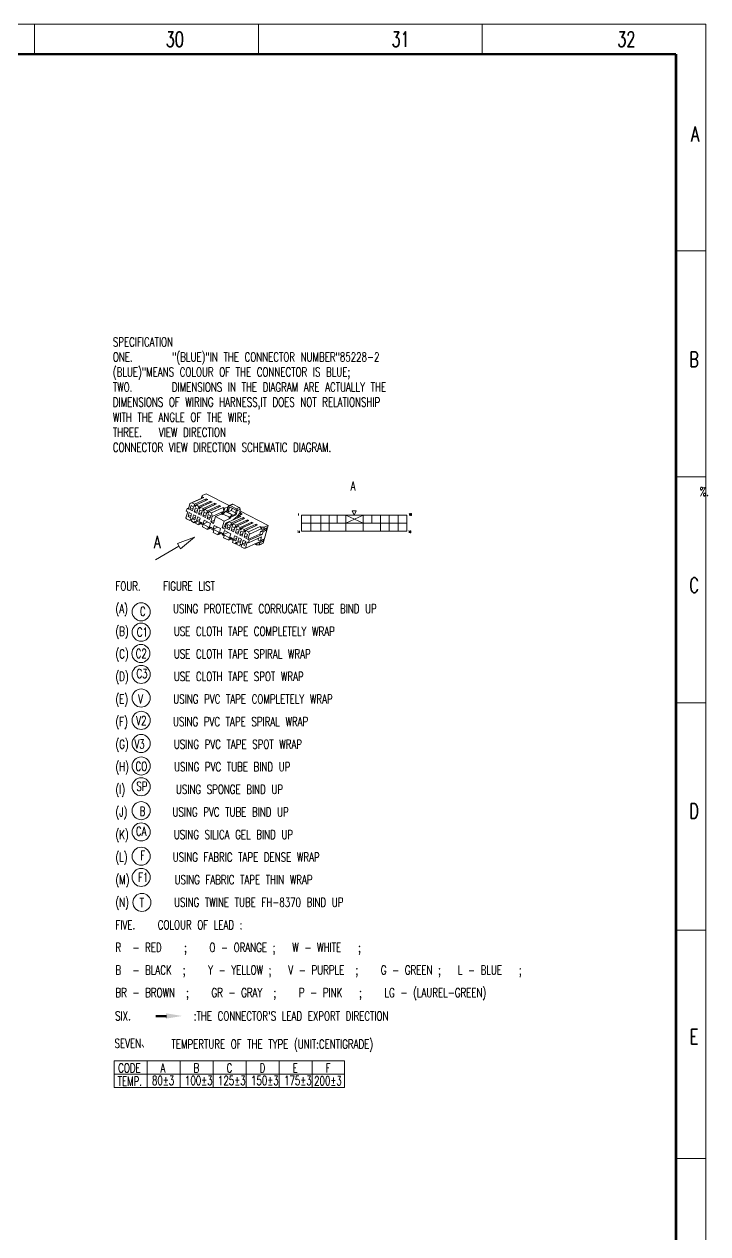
# Model space of a CAD drawing. Header units: millimetres. Extents: x 4015 to 6393, y -1653 to -728.
# Drawn here: x 6166.3 to 6393.4, y -1214 to -812.2 of the extents above; entities that cross this region are included whole.
import ezdxf

# ---------------------------------------------------------------- set-up
doc = ezdxf.new("R2010")
doc.units = ezdxf.units.MM
doc.layers.get('0').update_dxf_attribs({"lineweight": 18})
doc.layers.add('0Filament', color=7, linetype='Continuous', lineweight=20)
doc.layers.add('2FRAM', color=2, linetype='Continuous', lineweight=18, true_color=0xffff00)
doc.styles.add('HZ', font='txt.shx', dxfattribs={"width": 0.7, "bigfont": 'hztxt.shx'})

msp = doc.modelspace()

# ---------------------------------------------------------------- hatches: boundary and pattern name
at = {"layer": '0Filament'}
for points in [[(6213.45, -1140.78), (6218.85, -1141.68), (6213.45, -1142.58)], [(6213.45, -1141.34), (6210.04, -1141.34), (6210.04, -1142.11), (6213.45, -1142.11)]]:
    msp.add_hatch(color=256, dxfattribs=at).paths.add_polyline_path(points, flags=0)

# ---------------------------------------------------------------- linework, layer by layer
for p, q in [((5203.75, -812.23), (6392.75, -812.23)), ((6169.81, -812.23), (6169.81, -822.23)), ((6244.12, -812.23), (6244.12, -822.23)), ((6318.43, -812.23), (6318.43, -822.23)), ((6392.75, -812.23), (6392.75, -1653.23)), ((6382.73, -887.46), (6392.71, -887.46)), ((6382.76, -962.6), (6392.66, -962.6)), ((6382.76, -1037.63), (6392.66, -1037.63)), ((6382.76, -1113.15), (6392.66, -1113.15)), ((6382.76, -1188.99), (6392.66, -1188.99))]:
    msp.add_line(p, q)
at = {"layer": '0Filament', "ltscale": 0.071605}
for p, q in [((6226.74, -968.18), (6225.44, -968.77)), ((6247.4, -978.73), (6246.09, -979.32)), ((6245.74, -984.61), (6244.44, -985.2))]:
    msp.add_line(p, q, dxfattribs=at)
at = {"layer": '0Filament', "ltscale": 0.43274}
for p, q in [((6226.74, -968.18), (6234.45, -972.12)), ((6258.44, -980.61), (6258.44, -975.27)), ((6258.44, -975.27), (6293.41, -975.27)), ((6261.59, -980.61), (6261.59, -975.27)), ((6264.87, -980.61), (6264.87, -975.27)), ((6267.69, -980.61), (6267.69, -975.27)), ((6270.27, -977.94), (6270.27, -975.27)), ((6273.16, -980.61), (6273.16, -975.27)), ((6278.94, -977.94), (6273.16, -975.27)), ((6273.16, -977.94), (6278.94, -975.27)), ((6275.23, -973.89), (6276.61, -973.89)), ((6275.23, -973.89), (6275.92, -975.27)), ((6275.92, -975.27), (6276.61, -973.89)), ((6278.94, -980.61), (6278.94, -975.27)), ((6281.84, -977.94), (6281.84, -975.27)), ((6284.73, -980.61), (6284.73, -975.27)), ((6287.62, -980.61), (6287.62, -975.27)), ((6290.51, -980.61), (6290.51, -975.27)), ((6293.41, -980.61), (6293.41, -975.27)), ((6258.44, -977.94), (6293.41, -977.94)), ((6258.44, -980.61), (6293.41, -980.61))]:
    msp.add_line(p, q, dxfattribs=at)
at = {"layer": '0Filament', "ltscale": 0.09573}
msp.add_line((6220.89, -973.34), (6221.41, -971.49), dxfattribs=at)
at = {"layer": '0Filament', "ltscale": 0.214814}
for p, q in [((6221.41, -971.49), (6225.32, -969.72)), ((6222.05, -971.22), (6225.96, -969.44)), ((6228.12, -971.15), (6224.2, -972.92)), ((6229.69, -971.35), (6225.78, -973.12)), ((6230.18, -971.6), (6226.27, -973.37)), ((6228.54, -974.53), (6232.45, -972.76)), ((6234.33, -977.49), (6238.25, -975.72)), ((6240.36, -977.4), (6236.45, -979.18)), ((6240.51, -976.87), (6236.6, -978.65)), ((6241, -977.12), (6237.09, -978.9)), ((6241.94, -977.6), (6238.03, -979.38)), ((6240.83, -980.81), (6244.74, -979.03)), ((6239.84, -986.28), (6243.76, -984.5))]:
    msp.add_line(p, q, dxfattribs=at)
at = {"layer": '0Filament', "ltscale": 0.034777}
for p, q in [((6221.41, -971.49), (6222.05, -971.22)), ((6225.32, -969.72), (6225.96, -969.44))]:
    msp.add_line(p, q, dxfattribs=at)
at = {"layer": '0Filament', "ltscale": 0.068379}
for p, q in [((6221.78, -972.16), (6221.41, -973.48)), ((6221.14, -974.44), (6220.77, -975.76)), ((6223.38, -975.59), (6223.01, -976.9)), ((6224.03, -973.31), (6223.65, -974.62)), ((6224.64, -973.62), (6224.27, -974.94)), ((6226.88, -974.77), (6226.51, -976.08)), ((6228.2, -978.05), (6227.83, -979.37)), ((6229.49, -978.71), (6229.12, -980.02)), ((6231.57, -979.77), (6231.2, -981.09)), ((6232.85, -980.43), (6232.48, -981.74)), ((6233.66, -979.73), (6234.03, -978.42)), ((6235.9, -980.88), (6236.27, -979.56)), ((6236.52, -981.19), (6236.89, -979.87)), ((6237.3, -984.2), (6237.67, -982.89)), ((6237.94, -981.92), (6238.31, -980.6)), ((6238.76, -982.34), (6239.13, -981.02)), ((6239.55, -985.35), (6239.92, -984.03))]:
    msp.add_line(p, q, dxfattribs=at)
at = {"layer": '0Filament', "ltscale": 0.045844}
for p, q in [((6221.78, -972.16), (6222.6, -972.58)), ((6222.84, -974.21), (6223.65, -974.62)), ((6223.99, -975.9), (6224.81, -976.32)), ((6227.12, -976.4), (6227.94, -976.81)), ((6227.5, -975.08), (6228.31, -975.5)), ((6223.62, -977.22), (6224.44, -977.63)), ((6234.03, -978.42), (6234.84, -978.83)), ((6236.89, -979.87), (6237.7, -980.29)), ((6235.09, -980.46), (6235.9, -980.88)), ((6235.87, -983.47), (6236.69, -983.89)), ((6236.24, -982.16), (6237.06, -982.57)), ((6237.94, -981.92), (6238.76, -982.34)), ((6238.31, -980.6), (6239.13, -981.02)), ((6239.37, -982.65), (6240.19, -983.07)), ((6239.74, -981.33), (6240.56, -981.75))]:
    msp.add_line(p, q, dxfattribs=at)
at = {"layer": '0Filament', "ltscale": 0.049281}
msp.add_line((6222.05, -971.22), (6222.92, -971.67), dxfattribs=at)
at = {"layer": '0Filament', "ltscale": 0.214816}
for p, q in [((6226.69, -970.42), (6222.78, -972.19)), ((6226.84, -969.89), (6222.92, -971.67)), ((6227.33, -970.14), (6223.41, -971.92)), ((6228.26, -970.62), (6224.35, -972.39)), ((6228.75, -970.87), (6224.84, -972.65)), ((6229.55, -971.88), (6225.63, -973.65)), ((6231.12, -972.08), (6227.21, -973.85)), ((6231.61, -972.33), (6227.7, -974.1)), ((6230.97, -972.61), (6227.06, -974.38)), ((6228.79, -975.79), (6232.7, -974.02)), ((6239.08, -976.14), (6235.17, -977.92)), ((6238.94, -976.67), (6235.02, -978.45)), ((6241.79, -978.13), (6237.88, -979.91)), ((6242.43, -977.85), (6238.52, -979.63)), ((6243.22, -978.86), (6239.31, -980.64)), ((6243.37, -978.33), (6239.46, -980.11)), ((6243.86, -978.58), (6239.95, -980.36)), ((6241.17, -981.58), (6245.08, -979.81))]:
    msp.add_line(p, q, dxfattribs=at)
at = {"layer": '0Filament', "ltscale": 0.027351}
for p, q in [((6222.92, -971.67), (6222.78, -972.19)), ((6223.41, -971.92), (6223.26, -972.44)), ((6225.32, -969.72), (6225.47, -969.19)), ((6226.69, -970.42), (6226.84, -969.89)), ((6229.55, -971.88), (6229.69, -971.35)), ((6230.97, -972.61), (6231.12, -972.08)), ((6224.84, -972.65), (6224.69, -973.17)), ((6225.78, -973.12), (6225.63, -973.65)), ((6227.21, -973.85), (6227.06, -974.38)), ((6227.7, -974.1), (6227.55, -974.63)), ((6238.94, -976.67), (6239.08, -976.14)), ((6221.54, -976.58), (6221.39, -977.11)), ((6222.97, -977.31), (6222.82, -977.84)), ((6223.46, -977.56), (6223.31, -978.09)), ((6235.02, -978.45), (6235.17, -977.92)), ((6236.45, -979.18), (6236.6, -978.65)), ((6236.94, -979.43), (6237.09, -978.9)), ((6237.88, -979.91), (6238.03, -979.38)), ((6238.37, -980.16), (6238.52, -979.63)), ((6239.31, -980.64), (6239.46, -980.11)), ((6239.8, -980.89), (6239.95, -980.36)), ((6241.79, -978.13), (6241.94, -977.6)), ((6243.22, -978.86), (6243.37, -978.33)), ((6245.08, -979.81), (6245.23, -979.28)), ((6236.99, -985.07), (6237.13, -984.54)), ((6237.93, -985.55), (6238.07, -985.02)), ((6238.42, -985.8), (6238.56, -985.27))]:
    msp.add_line(p, q, dxfattribs=at)
at = {"layer": '0Filament', "ltscale": 0.007071}
for p, q in [((6222.83, -972.32), (6222.78, -972.19)), ((6225.69, -973.78), (6225.63, -973.65)), ((6227.12, -974.51), (6227.06, -974.38)), ((6223.4, -977.43), (6223.46, -977.56)), ((6225.48, -978.02), (6225.42, -977.89)), ((6228.82, -979.73), (6228.77, -979.6)), ((6235.08, -978.58), (6235.02, -978.45)), ((6236.51, -979.31), (6236.45, -979.18)), ((6237.94, -980.04), (6237.88, -979.91)), ((6232.25, -981.48), (6232.2, -981.36)), ((6237.08, -984.41), (6237.13, -984.54)), ((6239.37, -980.77), (6239.31, -980.64))]:
    msp.add_line(p, q, dxfattribs=at)
at = {"layer": '0Filament', "ltscale": 0.029403}
for p, q in [((6223.37, -972.08), (6222.83, -972.32)), ((6227.65, -974.27), (6227.12, -974.51))]:
    msp.add_line(p, q, dxfattribs=at)
at = {"layer": '0Filament', "ltscale": 0.018336}
for p, q in [((6223.16, -972.49), (6222.83, -972.32)), ((6227.45, -974.68), (6227.12, -974.51)), ((6232.45, -974.72), (6232.12, -974.55)), ((6234.17, -973.94), (6233.85, -973.77))]:
    msp.add_line(p, q, dxfattribs=at)
at = {"layer": '0Filament', "ltscale": 0.052719}
for p, q in [((6223.41, -971.92), (6224.35, -972.39)), ((6226.27, -973.37), (6227.21, -973.85)), ((6228.29, -977.57), (6229.23, -978.05)), ((6237.09, -978.9), (6238.03, -979.38)), ((6238.52, -979.63), (6239.46, -980.11)), ((6236.99, -985.07), (6237.93, -985.55)), ((6238.42, -985.8), (6239.35, -986.28))]:
    msp.add_line(p, q, dxfattribs=at)
at = {"layer": '0Filament', "ltscale": 0.034189}
for p, q in [((6225.44, -968.77), (6225.25, -969.43)), ((6224.41, -977.9), (6224.23, -978.55)), ((6225.72, -978.56), (6225.53, -979.22)), ((6227.43, -979.44), (6227.25, -980.1)), ((6229.31, -980.4), (6229.13, -981.06)), ((6245.08, -979.92), (6245.27, -979.27)), ((6246.09, -979.32), (6245.91, -979.98)), ((6230.68, -981.85), (6230.86, -981.19)), ((6232.56, -982.81), (6232.74, -982.15)), ((6234.27, -983.68), (6234.46, -983.03)), ((6235.58, -984.35), (6235.76, -983.69)), ((6244.62, -984.54), (6244.44, -985.2))]:
    msp.add_line(p, q, dxfattribs=at)
at = {"layer": '0Filament', "ltscale": 0.014991}
msp.add_line((6225.3, -969.73), (6225.25, -969.43), dxfattribs=at)
at = {"layer": '0Filament', "ltscale": 0.020395}
msp.add_line((6225.5, -969.17), (6225.44, -968.77), dxfattribs=at)
at = {"layer": '0Filament', "ltscale": 0.002009}
for p, q in [((6225.5, -969.17), (6225.47, -969.19)), ((6245.27, -979.27), (6245.23, -979.28))]:
    msp.add_line(p, q, dxfattribs=at)
at = {"layer": '0Filament', "ltscale": 0.027506}
for p, q in [((6225.96, -969.44), (6225.47, -969.19)), ((6226.84, -969.89), (6227.33, -970.14)), ((6228.26, -970.62), (6228.75, -970.87)), ((6229.69, -971.35), (6230.18, -971.6)), ((6231.12, -972.08), (6231.61, -972.33)), ((6239.57, -976.39), (6239.08, -976.14)), ((6241, -977.12), (6240.51, -976.87)), ((6243.86, -978.58), (6243.37, -978.33)), ((6245.23, -979.28), (6244.74, -979.03))]:
    msp.add_line(p, q, dxfattribs=at)
at = {"layer": '0Filament', "ltscale": 0.000609419}
for p, q in [((6226.69, -970.42), (6226.69, -970.43)), ((6243.23, -978.87), (6243.22, -978.86))]:
    msp.add_line(p, q, dxfattribs=at)
at = {"layer": '0Filament', "ltscale": 0.027352}
for p, q in [((6228.12, -971.15), (6228.26, -970.62)), ((6224.35, -972.39), (6224.2, -972.92)), ((6226.27, -973.37), (6226.12, -973.9)), ((6222.03, -976.83), (6221.88, -977.36)), ((6235.51, -978.7), (6235.66, -978.17)), ((6240.36, -977.4), (6240.51, -976.87)), ((6236.5, -984.82), (6236.64, -984.29))]:
    msp.add_line(p, q, dxfattribs=at)
at = {"layer": '0Filament', "ltscale": 0.000608721}
for p, q in [((6228.12, -971.15), (6228.12, -971.16)), ((6238.94, -976.68), (6238.94, -976.67)), ((6240.37, -977.41), (6240.36, -977.4))]:
    msp.add_line(p, q, dxfattribs=at)
at = {"layer": '0Filament', "ltscale": 0.000608106}
for p, q in [((6229.55, -971.88), (6229.55, -971.89)), ((6241.8, -978.14), (6241.79, -978.13))]:
    msp.add_line(p, q, dxfattribs=at)
at = {"layer": '0Filament', "ltscale": 0.072937}
for p, q in [((6233.85, -973.77), (6234.24, -972.37)), ((6236.7, -975.23), (6237.1, -973.83))]:
    msp.add_line(p, q, dxfattribs=at)
at = {"layer": '0Filament', "ltscale": 0.051281}
msp.add_line((6235.38, -971.7), (6234.44, -972.12), dxfattribs=at)
at = {"layer": '0Filament', "ltscale": 0.050123}
for p, q in [((6234.77, -972.14), (6235.69, -971.72)), ((6237.73, -972.76), (6236.81, -973.18))]:
    msp.add_line(p, q, dxfattribs=at)
at = {"layer": '0Filament', "ltscale": 0.114608}
for p, q in [((6236.81, -973.18), (6234.77, -972.14)), ((6237.73, -972.76), (6235.69, -971.72))]:
    msp.add_line(p, q, dxfattribs=at)
at = {"layer": '0Filament', "ltscale": 0.102568}
msp.add_line((6220.08, -976.19), (6220.64, -974.21), dxfattribs=at)
at = {"layer": '0Filament', "ltscale": 0.017676}
msp.add_line((6220.08, -976.19), (6220.23, -976.51), dxfattribs=at)
at = {"layer": '0Filament', "ltscale": 0.045585}
for p, q in [((6220.19, -973.98), (6220.44, -973.11)), ((6240.85, -984.53), (6241.1, -983.66)), ((6244.6, -981.63), (6244.84, -980.76)), ((6245.67, -980.81), (6245.43, -981.69))]:
    msp.add_line(p, q, dxfattribs=at)
at = {"layer": '0Filament', "ltscale": 0.025213}
for p, q in [((6220.19, -973.98), (6220.64, -974.21)), ((6220.44, -973.11), (6220.89, -973.34)), ((6240.4, -984.3), (6240.85, -984.53)), ((6245.14, -983.88), (6245.59, -984.11))]:
    msp.add_line(p, q, dxfattribs=at)
at = {"layer": '0Filament', "ltscale": 0.032344}
msp.add_line((6221.03, -972.84), (6220.44, -973.11), dxfattribs=at)
at = {"layer": '0Filament', "ltscale": 0.05881}
for p, q in [((6220.77, -975.76), (6221.84, -975.27)), ((6224.27, -974.94), (6225.34, -974.45)), ((6235.09, -980.46), (6236.16, -979.98)), ((6235.87, -983.47), (6236.94, -982.99)), ((6236.52, -981.19), (6237.59, -980.7)), ((6237.3, -984.2), (6238.37, -983.72)), ((6239.37, -982.65), (6240.44, -982.16))]:
    msp.add_line(p, q, dxfattribs=at)
at = {"layer": '0Filament', "ltscale": 0.045843}
for p, q in [((6220.77, -975.76), (6221.58, -976.18)), ((6222.57, -975.17), (6223.38, -975.59)), ((6223.21, -972.89), (6224.03, -973.31)), ((6224.27, -974.94), (6225.08, -975.35)), ((6226.07, -974.35), (6226.88, -974.77)), ((6233.66, -979.73), (6234.47, -980.15)), ((6235.46, -979.14), (6236.27, -979.56)), ((6236.52, -981.19), (6237.33, -981.61)), ((6237.3, -984.2), (6238.12, -984.62)), ((6239.1, -983.62), (6239.92, -984.03))]:
    msp.add_line(p, q, dxfattribs=at)
at = {"layer": '0Filament', "ltscale": 0.045842}
for p, q in [((6221.14, -974.44), (6221.95, -974.86)), ((6221.41, -973.48), (6222.23, -973.89)), ((6224.64, -973.62), (6225.45, -974.04)), ((6225.7, -975.67), (6226.51, -976.08)), ((6222.19, -976.49), (6223.01, -976.9)), ((6237.67, -982.89), (6238.49, -983.3)), ((6238.73, -984.93), (6239.55, -985.35))]:
    msp.add_line(p, q, dxfattribs=at)
at = {"layer": '0Filament', "ltscale": 0.058808}
for p, q in [((6221.41, -973.48), (6222.48, -972.99)), ((6222.19, -976.49), (6223.27, -976)), ((6222.84, -974.21), (6223.91, -973.72)), ((6225.7, -975.67), (6226.77, -975.18)), ((6227.12, -976.4), (6228.2, -975.91)), ((6223.62, -977.22), (6224.69, -976.73)), ((6233.66, -979.73), (6234.73, -979.25)), ((6237.94, -981.92), (6239.02, -981.43)), ((6238.73, -984.93), (6239.8, -984.45))]:
    msp.add_line(p, q, dxfattribs=at)
at = {"layer": '0Filament', "ltscale": 0.068378}
for p, q in [((6221.95, -974.86), (6221.58, -976.18)), ((6222.57, -975.17), (6222.19, -976.49)), ((6222.6, -972.58), (6222.23, -973.89)), ((6223.21, -972.89), (6222.84, -974.21)), ((6223.99, -975.9), (6223.62, -977.22)), ((6224.81, -976.32), (6224.44, -977.63)), ((6225.45, -974.04), (6225.08, -975.35)), ((6226.07, -974.35), (6225.7, -975.67)), ((6227.5, -975.08), (6227.12, -976.4)), ((6228.31, -975.5), (6227.94, -976.81)), ((6226.12, -976.99), (6225.75, -978.3)), ((6234.47, -980.15), (6234.84, -978.83)), ((6235.09, -980.46), (6235.46, -979.14)), ((6237.33, -981.61), (6237.7, -980.29)), ((6234.94, -981.49), (6234.57, -982.81)), ((6235.87, -983.47), (6236.24, -982.16)), ((6236.69, -983.89), (6237.06, -982.57)), ((6238.12, -984.62), (6238.49, -983.3)), ((6238.73, -984.93), (6239.1, -983.62)), ((6239.37, -982.65), (6239.74, -981.33)), ((6240.19, -983.07), (6240.56, -981.75))]:
    msp.add_line(p, q, dxfattribs=at)
at = {"layer": '0Filament', "ltscale": 0.005882}
for p, q in [((6223.27, -972.44), (6223.16, -972.49)), ((6226.12, -973.9), (6226.02, -973.95)), ((6238.37, -980.15), (6238.26, -980.2))]:
    msp.add_line(p, q, dxfattribs=at)
at = {"layer": '0Filament', "ltscale": 0.005796}
for p, q in [((6223.26, -972.44), (6223.16, -972.49)), ((6224.69, -973.17), (6224.59, -973.22)), ((6226.12, -973.9), (6226.02, -973.95)), ((6227.55, -974.63), (6227.45, -974.68)), ((6221.54, -976.58), (6221.65, -976.53)), ((6222.97, -977.31), (6223.07, -977.26)), ((6224.97, -977.66), (6224.86, -977.71)), ((6228.24, -979.33), (6228.13, -979.38)), ((6235.51, -978.7), (6235.41, -978.74)), ((6236.94, -979.43), (6236.84, -979.47)), ((6238.37, -980.16), (6238.26, -980.2)), ((6231.66, -981.08), (6231.56, -981.13)), ((6235.01, -982.79), (6234.91, -982.84)), ((6236.64, -984.29), (6236.75, -984.25)), ((6238.07, -985.02), (6238.18, -984.98))]:
    msp.add_line(p, q, dxfattribs=at)
at = {"layer": '0Filament', "ltscale": 0.00707}
for p, q in [((6224.26, -973.05), (6224.2, -972.92)), ((6221.97, -976.7), (6222.03, -976.83)), ((6235.52, -983.15), (6235.46, -983.02)), ((6238.51, -985.14), (6238.56, -985.27))]:
    msp.add_line(p, q, dxfattribs=at)
at = {"layer": '0Filament', "ltscale": 0.029405}
for p, q in [((6224.8, -972.81), (6224.26, -973.05)), ((6226.23, -973.54), (6225.69, -973.78)), ((6235.62, -978.33), (6235.08, -978.58)), ((6237.04, -979.06), (6236.51, -979.31)), ((6238.47, -979.79), (6237.94, -980.04)), ((6239.9, -980.52), (6239.37, -980.77))]:
    msp.add_line(p, q, dxfattribs=at)
at = {"layer": '0Filament', "ltscale": 0.018338}
for p, q in [((6224.59, -973.22), (6224.26, -973.05)), ((6226.02, -973.95), (6225.69, -973.78)), ((6232.11, -975.1), (6231.78, -974.94)), ((6234.64, -976.4), (6234.31, -976.23)), ((6234.98, -976.01), (6234.65, -975.84)), ((6236.7, -975.23), (6236.38, -975.06)), ((6238.43, -974.81), (6238.76, -974.97)), ((6221.65, -976.53), (6221.97, -976.7)), ((6223.07, -977.26), (6223.4, -977.43)), ((6235.41, -978.74), (6235.08, -978.58)), ((6236.84, -979.47), (6236.51, -979.31)), ((6238.26, -980.2), (6237.94, -980.04)), ((6236.75, -984.25), (6237.08, -984.41)), ((6239.69, -980.93), (6239.37, -980.77)), ((6238.18, -984.98), (6238.51, -985.14))]:
    msp.add_line(p, q, dxfattribs=at)
at = {"layer": '0Filament', "ltscale": 0.00588}
for p, q in [((6224.69, -973.17), (6224.59, -973.22)), ((6235.51, -978.69), (6235.41, -978.74)), ((6236.94, -979.42), (6236.84, -979.47)), ((6239.8, -980.88), (6239.69, -980.93))]:
    msp.add_line(p, q, dxfattribs=at)
at = {"layer": '0Filament', "ltscale": 0.052721}
for p, q in [((6224.84, -972.65), (6225.78, -973.12)), ((6232.09, -979.51), (6233.03, -979.99)), ((6235.66, -978.17), (6236.6, -978.65))]:
    msp.add_line(p, q, dxfattribs=at)
at = {"layer": '0Filament', "ltscale": 0.005881}
msp.add_line((6227.55, -974.63), (6227.45, -974.68), dxfattribs=at)
at = {"layer": '0Filament', "ltscale": 0.04699}
msp.add_line((6227.7, -974.1), (6228.54, -974.53), dxfattribs=at)
at = {"layer": '0Filament', "ltscale": 0.092272}
msp.add_line((6228.79, -975.79), (6228.29, -977.57), dxfattribs=at)
at = {"layer": '0Filament', "ltscale": 0.064202}
for p, q in [((6228.54, -974.53), (6228.79, -975.79)), ((6232.45, -972.76), (6232.7, -974.02))]:
    msp.add_line(p, q, dxfattribs=at)
at = {"layer": '0Filament', "ltscale": 0.116243}
msp.add_line((6229.23, -978.05), (6229.86, -975.81), dxfattribs=at)
at = {"layer": '0Filament', "ltscale": 0.105414}
for p, q in [((6231.78, -974.94), (6229.86, -975.81)), ((6234.64, -976.4), (6232.72, -977.27))]:
    msp.add_line(p, q, dxfattribs=at)
at = {"layer": '0Filament', "ltscale": 0.160451}
msp.add_line((6232.72, -977.27), (6229.86, -975.81), dxfattribs=at)
at = {"layer": '0Filament', "ltscale": 0.000608805}
msp.add_line((6230.97, -972.61), (6230.98, -972.62), dxfattribs=at)
at = {"layer": '0Filament', "ltscale": 0.025904}
for p, q in [((6232.12, -974.55), (6231.78, -974.94)), ((6232.81, -974.55), (6232.47, -974.94))]:
    msp.add_line(p, q, dxfattribs=at)
at = {"layer": '0Filament', "ltscale": 0.025903}
for p, q in [((6232.45, -974.72), (6232.11, -975.1)), ((6234.65, -975.84), (6234.31, -976.23)), ((6234.98, -976.01), (6234.64, -976.4))]:
    msp.add_line(p, q, dxfattribs=at)
at = {"layer": '0Filament', "ltscale": 0.01987}
msp.add_line((6232.47, -974.94), (6232.11, -975.1), dxfattribs=at)
at = {"layer": '0Filament', "ltscale": 0.094519}
for p, q in [((6233.85, -973.77), (6232.12, -974.55)), ((6236.7, -975.23), (6234.98, -976.01))]:
    msp.add_line(p, q, dxfattribs=at)
at = {"layer": '0Filament', "ltscale": 0.029798}
for p, q in [((6232.45, -972.76), (6232.98, -973.03)), ((6237.72, -975.45), (6238.25, -975.72)), ((6228.77, -979.6), (6228.24, -979.33)), ((6232.2, -981.36), (6231.66, -981.08))]:
    msp.add_line(p, q, dxfattribs=at)
at = {"layer": '0Filament', "ltscale": 0.019872}
for p, q in [((6232.81, -974.55), (6232.45, -974.72)), ((6235.02, -975.68), (6234.65, -975.84))]:
    msp.add_line(p, q, dxfattribs=at)
at = {"layer": '0Filament', "ltscale": 0.115485}
msp.add_line((6234.52, -975.99), (6232.47, -974.94), dxfattribs=at)
at = {"layer": '0Filament', "ltscale": 0.051322}
msp.add_line((6232.7, -974.02), (6232.98, -973.03), dxfattribs=at)
at = {"layer": '0Filament', "ltscale": 0.030221}
for p, q in [((6233.21, -974.1), (6232.81, -974.55)), ((6235.42, -975.23), (6235.02, -975.68))]:
    msp.add_line(p, q, dxfattribs=at)
at = {"layer": '0Filament', "ltscale": 0.057285}
for p, q in [((6234.02, -972.55), (6232.98, -973.03)), ((6238.76, -974.97), (6237.72, -975.45))]:
    msp.add_line(p, q, dxfattribs=at)
at = {"layer": '0Filament', "ltscale": 0.00716}
for p, q in [((6233.35, -974.04), (6233.21, -974.1)), ((6235.55, -975.17), (6235.42, -975.23))]:
    msp.add_line(p, q, dxfattribs=at)
at = {"layer": '0Filament', "ltscale": 0.123776}
for p, q in [((6235.42, -975.23), (6233.21, -974.1)), ((6235.55, -975.17), (6233.35, -974.04)), ((6234.58, -972.5), (6236.78, -973.62))]:
    msp.add_line(p, q, dxfattribs=at)
at = {"layer": '0Filament', "ltscale": 0.030122}
msp.add_line((6234.17, -973.94), (6233.62, -974.19), dxfattribs=at)
at = {"layer": '0Filament', "ltscale": 0.067625}
msp.add_line((6234.02, -972.55), (6233.66, -973.86), dxfattribs=at)
at = {"layer": '0Filament', "ltscale": 0.067138}
msp.add_line((6235.08, -973.75), (6233.86, -974.31), dxfattribs=at)
at = {"layer": '0Filament', "ltscale": 0.008064}
msp.add_line((6234.02, -972.55), (6234.17, -972.63), dxfattribs=at)
at = {"layer": '0Filament', "ltscale": 0.074706}
for p, q in [((6234.17, -973.94), (6234.58, -972.5)), ((6236.38, -975.06), (6236.78, -973.62))]:
    msp.add_line(p, q, dxfattribs=at)
at = {"layer": '0Filament', "ltscale": 0.023647}
msp.add_line((6235.45, -975.48), (6235.02, -975.68), dxfattribs=at)
at = {"layer": '0Filament', "ltscale": 0.019928}
msp.add_line((6235.33, -973.44), (6235.08, -973.75), dxfattribs=at)
at = {"layer": '0Filament', "ltscale": 0.081558}
msp.add_line((6235.08, -973.75), (6236.54, -974.49), dxfattribs=at)
at = {"layer": '0Filament', "ltscale": 0.01214}
for p, q in [((6235.33, -973.44), (6235.4, -973.21)), ((6237.87, -974.74), (6237.93, -974.5))]:
    msp.add_line(p, q, dxfattribs=at)
at = {"layer": '0Filament', "ltscale": 0.013681}
msp.add_line((6235.44, -972.94), (6235.4, -973.21), dxfattribs=at)
at = {"layer": '0Filament', "ltscale": 0.074931}
msp.add_line((6235.43, -973.02), (6236.76, -973.7), dxfattribs=at)
at = {"layer": '0Filament', "ltscale": 0.051}
msp.add_line((6236.38, -975.06), (6235.45, -975.48), dxfattribs=at)
at = {"layer": '0Filament', "ltscale": 0.016533}
msp.add_line((6235.55, -975.17), (6235.45, -975.48), dxfattribs=at)
at = {"layer": '0Filament', "ltscale": 0.214815}
msp.add_line((6239.57, -976.39), (6235.66, -978.17), dxfattribs=at)
at = {"layer": '0Filament', "ltscale": 0.082202}
msp.add_line((6237.03, -975.77), (6235.78, -976.84), dxfattribs=at)
at = {"layer": '0Filament', "ltscale": 0.026143}
msp.add_line((6237.37, -976.12), (6236.9, -975.88), dxfattribs=at)
at = {"layer": '0Filament', "ltscale": 0.066593}
msp.add_line((6237.87, -974.74), (6237.03, -975.77), dxfattribs=at)
at = {"layer": '0Filament', "ltscale": 0.053937}
msp.add_line((6238.08, -973.38), (6237.1, -973.83), dxfattribs=at)
at = {"layer": '0Filament', "ltscale": 0.021432}
msp.add_line((6237.66, -975.66), (6237.27, -975.47), dxfattribs=at)
at = {"layer": '0Filament', "ltscale": 0.030493}
msp.add_line((6237.55, -976.03), (6237.72, -975.45), dxfattribs=at)
at = {"layer": '0Filament', "ltscale": 0.056592}
msp.add_line((6238.08, -973.38), (6237.93, -974.5), dxfattribs=at)
at = {"layer": '0Filament', "ltscale": 0.018434}
msp.add_line((6237.96, -974.31), (6238.29, -974.48), dxfattribs=at)
at = {"layer": '0Filament'}
for p, q in [((6238.01, -973.93), (6247.4, -978.73)), ((6217.24, -984.76), (6222.94, -982.62)), ((6222.94, -982.62), (6218.24, -986.49)), ((6217.24, -984.76), (6218.24, -986.49)), ((6196.22, -1165.39), (6196.22, -1156.62)), ((6196.22, -1156.62), (6272.76, -1156.62)), ((6207.19, -1165.39), (6207.19, -1156.62)), ((6218.16, -1165.39), (6218.16, -1156.62)), ((6229.13, -1165.39), (6229.13, -1156.62)), ((6240.1, -1165.39), (6240.1, -1156.62)), ((6251.07, -1165.39), (6251.07, -1156.62)), ((6262.04, -1165.39), (6262.04, -1156.62)), ((6272.76, -1156.62), (6272.76, -1165.39)), ((6196.22, -1161), (6272.76, -1161)), ((6272.76, -1165.39), (6196.22, -1165.39))]:
    msp.add_line(p, q, dxfattribs=at)
at = {"layer": '0Filament', "ltscale": 0.042221}
msp.add_line((6238.29, -974.48), (6238.06, -975.29), dxfattribs=at)
at = {"layer": '0Filament', "ltscale": 0.017929}
msp.add_line((6238.29, -974.48), (6238.43, -974.81), dxfattribs=at)
at = {"layer": '0Filament', "ltscale": 0.018765}
msp.add_line((6238.43, -974.81), (6238.33, -975.17), dxfattribs=at)
at = {"layer": '0Filament', "ltscale": 0.065326}
msp.add_line((6220.23, -976.51), (6221.39, -977.11), dxfattribs=at)
at = {"layer": '0Filament', "ltscale": 0.034779}
for p, q in [((6221.39, -977.11), (6222.02, -976.82)), ((6222.82, -977.84), (6223.45, -977.55)), ((6236.5, -984.82), (6237.13, -984.53)), ((6239.35, -986.28), (6239.84, -986.28))]:
    msp.add_line(p, q, dxfattribs=at)
at = {"layer": '0Filament', "ltscale": 0.05272}
msp.add_line((6221.88, -977.36), (6222.82, -977.84), dxfattribs=at)
at = {"layer": '0Filament', "ltscale": 0.051573}
for p, q in [((6223.31, -978.09), (6224.23, -978.55)), ((6235.58, -984.35), (6236.5, -984.82))]:
    msp.add_line(p, q, dxfattribs=at)
at = {"layer": '0Filament', "ltscale": 0.067787}
msp.add_line((6224.23, -978.55), (6225.46, -977.99), dxfattribs=at)
at = {"layer": '0Filament', "ltscale": 0.019484}
for p, q in [((6224.41, -977.9), (6224.76, -978.07)), ((6225.37, -978.39), (6225.72, -978.56)), ((6234.46, -983.03), (6234.8, -983.2)), ((6235.42, -983.52), (6235.76, -983.69))]:
    msp.add_line(p, q, dxfattribs=at)
at = {"layer": '0Filament', "ltscale": 0.018866}
for p, q in [((6224.86, -977.71), (6224.76, -978.07)), ((6234.8, -983.2), (6234.91, -982.84))]:
    msp.add_line(p, q, dxfattribs=at)
at = {"layer": '0Filament', "ltscale": 0.029366}
for p, q in [((6224.76, -978.07), (6225.3, -977.83)), ((6228.03, -979.74), (6228.56, -979.5)), ((6231.46, -981.49), (6231.99, -981.25)), ((6234.8, -983.2), (6235.34, -982.96))]:
    msp.add_line(p, q, dxfattribs=at)
at = {"layer": '0Filament', "ltscale": 0.025215}
for p, q in [((6225.42, -977.89), (6224.97, -977.66)), ((6246.19, -980.15), (6246.64, -980.38)), ((6235.46, -983.02), (6235.01, -982.79))]:
    msp.add_line(p, q, dxfattribs=at)
at = {"layer": '0Filament', "ltscale": 0.018868}
for p, q in [((6225.48, -978.02), (6225.37, -978.39)), ((6231.46, -981.49), (6231.56, -981.13)), ((6235.42, -983.52), (6235.52, -983.15))]:
    msp.add_line(p, q, dxfattribs=at)
at = {"layer": '0Filament', "ltscale": 0.09627}
for p, q in [((6225.53, -979.22), (6227.25, -980.1)), ((6232.56, -982.81), (6234.27, -983.68))]:
    msp.add_line(p, q, dxfattribs=at)
at = {"layer": '0Filament', "ltscale": 0.085718}
for p, q in [((6225.75, -978.3), (6227.31, -977.59)), ((6229.12, -980.02), (6230.68, -979.31))]:
    msp.add_line(p, q, dxfattribs=at)
at = {"layer": '0Filament', "ltscale": 0.1169}
for p, q in [((6225.75, -978.3), (6227.83, -979.37)), ((6229.12, -980.02), (6231.2, -981.09)), ((6229.49, -978.71), (6231.57, -979.77)), ((6232.85, -980.43), (6234.94, -981.49))]:
    msp.add_line(p, q, dxfattribs=at)
at = {"layer": '0Filament', "ltscale": 0.116899}
for p, q in [((6226.12, -976.99), (6228.2, -978.05)), ((6232.48, -981.74), (6234.57, -982.81))]:
    msp.add_line(p, q, dxfattribs=at)
at = {"layer": '0Filament', "ltscale": 0.072225}
for p, q in [((6227.25, -980.1), (6228.56, -979.5)), ((6230.68, -981.85), (6231.99, -981.25))]:
    msp.add_line(p, q, dxfattribs=at)
at = {"layer": '0Filament', "ltscale": 0.033237}
for p, q in [((6227.43, -979.44), (6228.03, -979.74)), ((6228.72, -980.1), (6229.31, -980.4)), ((6230.86, -981.19), (6231.46, -981.49)), ((6232.15, -981.85), (6232.74, -982.15))]:
    msp.add_line(p, q, dxfattribs=at)
at = {"layer": '0Filament', "ltscale": 0.018867}
for p, q in [((6228.13, -979.38), (6228.03, -979.74)), ((6228.82, -979.73), (6228.72, -980.1)), ((6232.15, -981.85), (6232.25, -981.48))]:
    msp.add_line(p, q, dxfattribs=at)
at = {"layer": '0Filament', "ltscale": 0.067629}
msp.add_line((6229.52, -977.01), (6228.29, -977.57), dxfattribs=at)
at = {"layer": '0Filament', "ltscale": 0.116244}
msp.add_line((6232.09, -979.51), (6232.72, -977.27), dxfattribs=at)
at = {"layer": '0Filament', "ltscale": 0.060866}
msp.add_line((6232.09, -979.51), (6233.19, -979), dxfattribs=at)
at = {"layer": '0Filament', "ltscale": 0.011182}
msp.add_line((6233.19, -979), (6233, -978.9), dxfattribs=at)
at = {"layer": '0Filament', "ltscale": 0.092273}
msp.add_line((6233.53, -978.21), (6233.03, -979.99), dxfattribs=at)
at = {"layer": '0Filament', "ltscale": 0.04101}
msp.add_line((6233.5, -977.91), (6234.25, -977.57), dxfattribs=at)
at = {"layer": '0Filament', "ltscale": 0.054054}
msp.add_line((6234.33, -977.49), (6233.53, -978.21), dxfattribs=at)
at = {"layer": '0Filament', "ltscale": 0.046988}
msp.add_line((6234.33, -977.49), (6235.17, -977.92), dxfattribs=at)
at = {"layer": '0Filament', "ltscale": 0.049282}
msp.add_line((6239.95, -980.36), (6240.83, -980.81), dxfattribs=at)
at = {"layer": '0Filament', "ltscale": 0.027507}
msp.add_line((6242.43, -977.85), (6241.94, -977.6), dxfattribs=at)
at = {"layer": '0Filament', "ltscale": 0.042426}
msp.add_line((6244.74, -979.03), (6245.08, -979.81), dxfattribs=at)
at = {"layer": '0Filament', "ltscale": 0.073893}
for p, q in [((6244.84, -980.76), (6246.19, -980.15)), ((6243.79, -984.49), (6245.14, -983.88))]:
    msp.add_line(p, q, dxfattribs=at)
at = {"layer": '0Filament', "ltscale": 0.041588}
for p, q in [((6245.08, -979.92), (6245.91, -979.98)), ((6245.27, -979.27), (6246.09, -979.32)), ((6244.03, -983.65), (6244.86, -983.71)), ((6244.6, -981.63), (6245.43, -981.69)), ((6244.84, -980.76), (6245.67, -980.81)), ((6243.79, -984.49), (6244.62, -984.54))]:
    msp.add_line(p, q, dxfattribs=at)
at = {"layer": '0Filament', "ltscale": 0.052988}
msp.add_line((6246.64, -980.38), (6245.67, -980.81), dxfattribs=at)
at = {"layer": '0Filament', "ltscale": 0.305424}
msp.add_line((6247.4, -978.73), (6245.74, -984.61), dxfattribs=at)
at = {"layer": '0Filament', "ltscale": 0.052987}
for p, q in [((6246.87, -979.54), (6245.91, -979.98)), ((6245.59, -984.11), (6244.62, -984.54)), ((6245.82, -983.27), (6244.86, -983.71))]:
    msp.add_line(p, q, dxfattribs=at)
at = {"layer": '0Filament', "ltscale": 0.017504}
for p, q in [((6246.19, -980.15), (6246.29, -979.81)), ((6245.14, -983.88), (6245.23, -983.54))]:
    msp.add_line(p, q, dxfattribs=at)
at = {"layer": '0Filament', "ltscale": 0.043305}
msp.add_line((6246.87, -979.54), (6246.64, -980.38), dxfattribs=at)
at = {"layer": '0Filament', "ltscale": 0.0871}
msp.add_line((6229.13, -981.06), (6230.68, -981.85), dxfattribs=at)
at = {"layer": '0Filament', "ltscale": 0.085717}
msp.add_line((6232.48, -981.74), (6234.04, -981.03), dxfattribs=at)
at = {"layer": '0Filament', "ltscale": 0.067786}
msp.add_line((6234.27, -983.68), (6235.51, -983.12), dxfattribs=at)
at = {"layer": '0Filament', "ltscale": 0.005795}
msp.add_line((6239.8, -980.89), (6239.69, -980.93), dxfattribs=at)
at = {"layer": '0Filament', "ltscale": 0.102567}
msp.add_line((6239.84, -986.28), (6240.4, -984.3), dxfattribs=at)
at = {"layer": '0Filament', "ltscale": 0.095729}
msp.add_line((6240.65, -983.43), (6241.17, -981.58), dxfattribs=at)
at = {"layer": '0Filament', "ltscale": 0.216823}
msp.add_line((6244.6, -981.63), (6240.65, -983.43), dxfattribs=at)
at = {"layer": '0Filament', "ltscale": 0.025214}
msp.add_line((6240.65, -983.43), (6241.1, -983.66), dxfattribs=at)
at = {"layer": '0Filament', "ltscale": 0.042425}
msp.add_line((6240.83, -980.81), (6241.17, -981.58), dxfattribs=at)
at = {"layer": '0Filament', "ltscale": 0.237729}
for p, q in [((6245.18, -982.57), (6240.85, -984.53)), ((6245.43, -981.69), (6241.1, -983.66))]:
    msp.add_line(p, q, dxfattribs=at)
at = {"layer": '0Filament', "ltscale": 0.033459}
msp.add_line((6244.03, -983.65), (6244.21, -983.01), dxfattribs=at)
at = {"layer": '0Filament', "ltscale": 0.059261}
msp.add_line((6245.18, -982.57), (6244.86, -983.71), dxfattribs=at)
at = {"layer": '0Filament', "ltscale": 0.043307}
msp.add_line((6245.82, -983.27), (6245.59, -984.11), dxfattribs=at)
at = {"layer": '0Filament', "ltscale": 0.030987}
msp.add_line((6242.98, -984.86), (6243.53, -985.14), dxfattribs=at)
at = {"layer": '0Filament', "ltscale": 0.022794}
msp.add_line((6243.65, -984.7), (6243.53, -985.14), dxfattribs=at)
at = {"layer": '0Filament', "ltscale": 0.045584}
msp.add_line((6243.53, -985.14), (6244.44, -985.2), dxfattribs=at)
at = {"layer": '0Filament', "ltscale": 0.002423}
msp.add_line((6243.65, -984.7), (6243.7, -984.72), dxfattribs=at)
at = {"layer": '0Filament', "ltscale": 0.002548}
msp.add_line((6243.68, -984.7), (6243.73, -984.71), dxfattribs=at)
at = {"layer": '0Filament', "ltscale": 0.011396}
msp.add_line((6243.7, -984.72), (6243.76, -984.5), dxfattribs=at)
at = {"layer": '0Filament', "ltscale": 0.011397}
msp.add_line((6243.73, -984.71), (6243.79, -984.49), dxfattribs=at)
at = {"layer": '0Filament', "ltscale": 0.003742}
msp.add_line((6244.61, -985.19), (6244.54, -985.15), dxfattribs=at)
at = {"layer": '0Filament', "ltscale": 0.028643}
msp.add_line((6245.13, -984.95), (6244.61, -985.19), dxfattribs=at)
at = {"layer": '0Filament', "ltscale": 0.003153}
msp.add_line((6244.61, -985.19), (6244.61, -985.12), dxfattribs=at)
at = {"layer": '0Filament', "ltscale": 0.003828}
msp.add_line((6245.15, -984.88), (6245.13, -984.95), dxfattribs=at)
at = {"layer": '0Filament'}
msp.add_lwpolyline([(6217.74, -985.62), (6209.94, -990.12)], dxfattribs=at)
msp.add_lwpolyline([(6213.45, -1141.43), (6213.45, -1142.17)], close=True, dxfattribs=at)
for centre in [(6205.19, -1007.43), (6205.19, -1014.19), (6205.12, -1021.27), (6205.19, -1028.21), (6205.19, -1036.06), (6205.19, -1043.48), (6205.19, -1051.17), (6205.19, -1058.64), (6205.19, -1065.53), (6205.19, -1073.48), (6205.19, -1080.55), (6205.19, -1088.63), (6205.19, -1095.66), (6205.43, -1103.98)]:
    msp.add_circle(centre, 3, dxfattribs=at)
for centre, major_axis, ratio, start_param, end_param in [((6234.65, -972.57), (0.207, -0.455), 0.819667, 3.141666, 3.912644), ((6234.65, -972.57), (0.207, -0.455), 0.819667, 2.341848, 3.141666), ((6235.63, -972.13), (0.299, -0.408), 0.694756, 2.197053, 2.996857), ((6236.69, -973.62), (0.207, -0.455), 0.819667, 0.771052, 2.341848), ((6237.67, -973.17), (0.299, -0.408), 0.694756, 0.626257, 2.197053), ((6233.35, -978.45), (-0.284, -0.557), 0.399207, 3.606211, 6.283107), ((6233.35, -978.45), (-0.284, -0.557), 0.399207, 6.283107, 6.747804)]:
    msp.add_ellipse(centre, major_axis=major_axis, ratio=ratio, start_param=start_param, end_param=end_param, dxfattribs=at)
at = {"layer": '2FRAM', "color": 2, "linetype": 'ByBlock', "lineweight": 50}
msp.add_line((4024.75, -822.23), (6382.75, -822.23), dxfattribs=at)
at = {"layer": '2FRAM', "lineweight": 60}
msp.add_line((6382.75, -822.23), (6382.75, -1643.23), dxfattribs=at)

# ---------------------------------------------------------------- texts
at = {"style": 'HZ'}
for s, insert, char_height, width, attachment_point in [('\\T1;30', (6216.36, -817.24), 5, 50, 5), ('\\T1;31', (6291.36, -817.24), 5, 50, 5), ('\\T1;32', (6366.36, -817.24), 5, 50, 5), ('\\T1;A', (6389.25, -848.66), 5, 50, 5), ('\\T1;B', (6388.87, -923.57), 5, 50, 5), ('\\T1;%.', (6390.72, -968.97), 3, 5.1, 7), ('\\T1;C', (6388.87, -998.57), 5, 50, 5), ('\\T1;D', (6388.87, -1073.57), 5, 50, 5), ('\\T1;E', (6388.87, -1148.57), 5, 50, 5)]:
    msp.add_mtext(s, dxfattribs=dict(at, insert=insert, char_height=char_height, width=width, attachment_point=attachment_point))
at = {"layer": '0Filament', "style": 'HZ'}
for s, insert, char_height, width, attachment_point in [('\\T1;SPECIFICATION\\PONE.       "(BLUE)"IN THE CONNECTOR NUMBER"85228-2\\P(BLUE)"MEANS COLOUR OF THE CONNECTOR IS BLUE;\\PTWO.       DIMENSIONS IN THE DIAGRAM ARE ACTUALLY THE  \\PDIMENSIONS OF WIRING HARNESS,IT DOES NOT RELATIONSHIP\\PWITH THE ANGLE OF THE WIRE;\\PTHREE.   VIEW DIRECTION\\PCONNECTOR VIEW DIRECTION SCHEMATIC DIAGRAM.', (6195.79, -916.28), 3, 276.6002, 1), ('\\T1;A ', (6274.8, -964.15), 3, 150, 1), ('\\T1;A', (6209.42, -982.23), 4, 18.7219, 1), ('\\T1;C', (6204.78, -1005.79), 3, 150, 1), ('\\T1;C1', (6203.76, -1012.68), 3, 150, 1), ('\\T1;C2', (6203.37, -1019.77), 3, 150, 1), ('\\T1;C3', (6203.63, -1026.43), 3, 150, 1), ('\\T1;V', (6204.19, -1034.87), 3, 150, 1), ('\\T1;V2', (6203.55, -1042.08), 3, 150, 1), ('\\T1;V3', (6202.95, -1049.86), 3, 150, 1), ('\\T1;CO', (6203.33, -1057.25), 3, 150, 1), ('\\T1;SP', (6203.6, -1063.91), 3, 150, 1), ('\\T1;B', (6204.67, -1072.16), 3, 150, 1), ('\\T1;CA', (6203.45, -1078.81), 3, 150, 1), ('\\T1;F', (6204.89, -1086.87), 3, 150, 1), ('\\T1;F1', (6204.18, -1094.14), 3, 150, 1), ('\\T1;T', (6204.71, -1102.5), 3, 150, 1), ('\\T1;SIX.', (6196.53, -1143.15), 3, 8.7, 7), ("\\T1;:THE CONNECTOR'S LEAD EXPORT DIRECTION", (6222.69, -1143.2), 3, 107.85, 7), ('\\T1;TEMPERTURE OF THE TYPE (UNIT:CENTIGRADE)', (6215.26, -1153.54), 3, 111.75, 7), ('\\T1;SEVEN、', (6196.36, -1152.27), 3, 17.7773, 7), ('\\T1;CODE', (6197.56, -1157.45), 3, 18.7219, 1), ('\\T1;A', (6211.63, -1157.45), 3, 18.7219, 1), ('\\T1;B', (6222.6, -1157.45), 3, 18.7219, 1), ('\\T1;C', (6233.57, -1157.45), 3, 18.7219, 1), ('\\T1;D', (6244.54, -1157.45), 3, 18.7219, 1), ('\\T1;E', (6255.51, -1157.45), 3, 18.7219, 1), ('\\T1;F', (6266.48, -1157.45), 3, 18.7219, 1), ('\\T1;TEMP.', (6197.37, -1161.84), 3, 18.7219, 1), ('\\T1;80%%P3', (6208.78, -1161.62), 3, 18.7219, 1), ('\\T1;100%%P3', (6219.75, -1161.62), 3, 18.7219, 1), ('\\T1;125%%P3', (6230.72, -1161.62), 3, 18.7219, 1), ('\\T1;150%%P3', (6241.69, -1161.62), 3, 18.7219, 1), ('\\T1;175%%P3', (6252.66, -1161.62), 3, 18.7219, 1), ('\\T1;200%%P3', (6262.64, -1161.73), 3, 18.7219, 1)]:
    msp.add_mtext(s, dxfattribs=dict(at, insert=insert, char_height=char_height, width=width, attachment_point=attachment_point))
at = {"layer": '0Filament', "ltscale": 0.43274, "char_height": 0.7024, "attachment_point": 7, "style": 'HZ'}
for s, insert, width in [('\\T1;{\\W0.67;1}', (6257.21, -975.45), 0.6723), ('\\T1;{\\W0.67;10}', (6294.07, -975.45), 1.3446), ('\\T1;{\\W0.67;11}', (6257.06, -981.23), 1.3446), ('\\T1;{\\W0.67;19}', (6293.92, -981.23), 1.3446)]:
    msp.add_mtext(s, dxfattribs=dict(at, insert=insert, width=width))
at = {"layer": '0Filament', "insert": (6196.65, -997.4), "char_height": 3, "width": 179.0289, "attachment_point": 1, "line_spacing_factor": 1.5, "style": 'HZ'}
msp.add_mtext('\\T1;FOUR.    FIGURE LIST\\P(A)        USING PROTECTIVE CORRUGATE TUBE BIND UP\\P(B)        USE CLOTH TAPE COMPLETELY WRAP\\P(C)        USE CLOTH TAPE SPIRAL WRAP \\P(D)        USE CLOTH TAPE SPOT WRAP \\P(E)        USING PVC TAPE COMPLETELY WRAP \\P(F)        USING PVC TAPE SPIRAL WRAP \\P(G)        USING PVC TAPE SPOT WRAP \\P(H)        USING PVC TUBE BIND UP \\P(I)         USING SPONGE BIND UP \\P(J)        USING PVC TUBE BIND UP\\P(K)        USING SILICA GEL BIND UP\\P(L)        USING FABRIC TAPE DENSE WRAP\\P(M)        USING FABRIC TAPE THIN WRAP\\P(N)        USING TWINE TUBE FH-8370 BIND UP\\PFIVE.    COLOUR OF LEAD : \\PR  - RED    ;    O - ORANGE ;   W - WHITE   ;\\PB  - BLACK  ;    Y - YELLOW ;   V - PURPLE  ;    G - GREEN ;   L - BLUE   ; \\PBR - BROWN  ;    GR - GRAY  ;    P - PINK   ;    LG - (LAUREL-GREEN)', dxfattribs=at)

doc.saveas('drawing.dxf')
